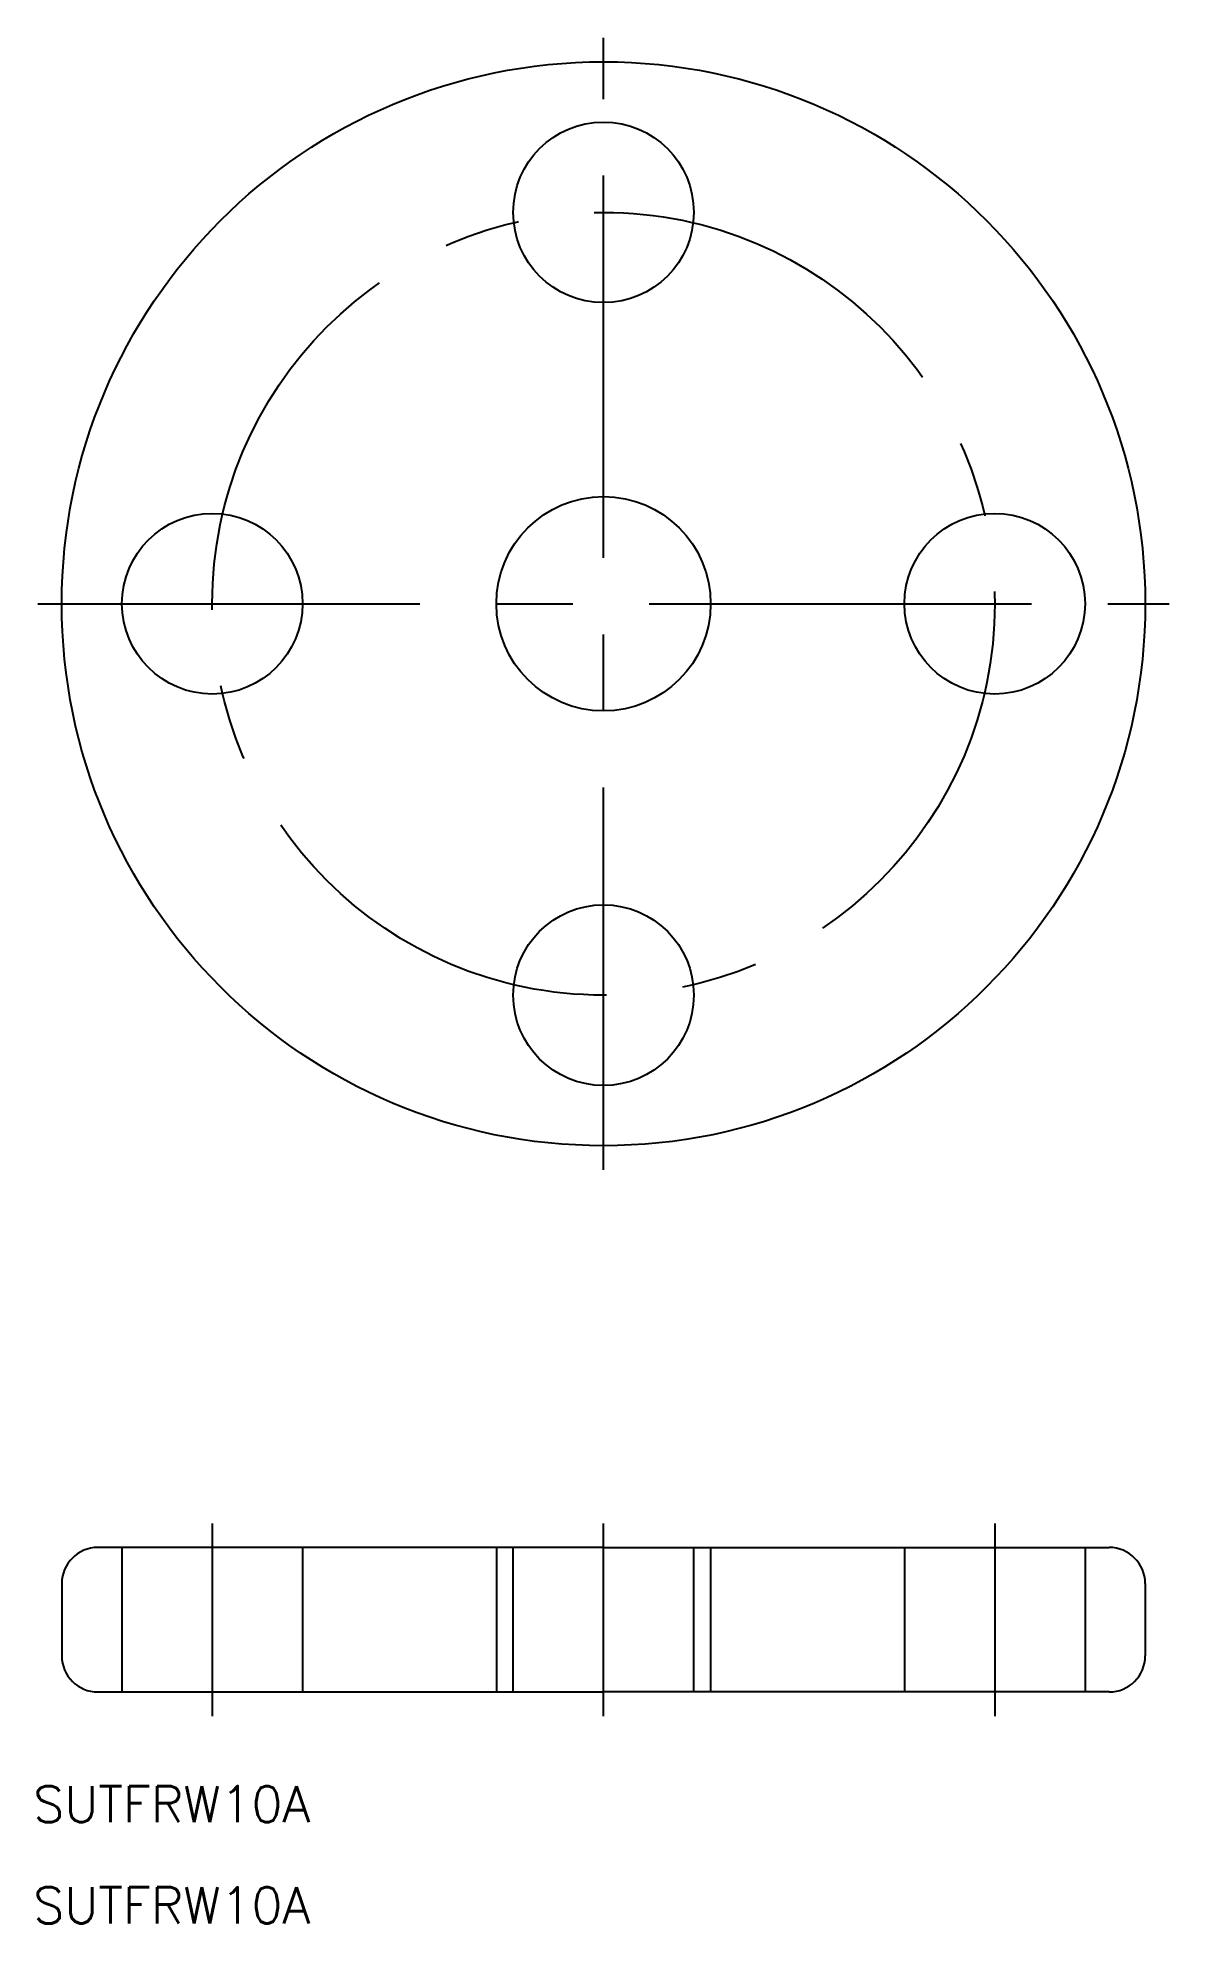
# Model space of a CAD drawing. Extents: x -47 to 47, y -110 to 47.
import ezdxf

# ---------------------------------------------------------------- set-up
doc = ezdxf.new("R2010")
doc.units = 0
doc.linetypes.add('CENTER', pattern=[50.8, 31.75, -6.35, 6.35, -6.35])
doc.linetypes.add('DASHED', pattern=[19.05, 12.7, -6.35])
doc.layers.get('0').update_dxf_attribs({"linetype": 'CONTINUOUS'})
doc.layers.add('CENTER', color=1, linetype='CENTER')
doc.styles.get("Standard").update_dxf_attribs({"font": 'txt.shx', "height": 3, "bigfont": 'bigfont.shx'})

msp = doc.modelspace()

# ---------------------------------------------------------------- linework, layer by layer
at = {"color": 7, "linetype": 'CONTINUOUS'}
for p, q in [((0, -78.36), (-42, -78.36)), ((0, -78.36), (42, -78.36)), ((-45, -81.36), (-45, -87.36)), ((45, -81.36), (45, -87.36)), ((-42, -90.36), (0, -90.36)), ((42, -90.36), (0, -90.36))]:
    msp.add_line(p, q, dxfattribs=at)
at = {"color": 3, "linetype": 'DASHED'}
for p, q in [((-40, -78.36), (-40, -90.36)), ((-25, -78.36), (-25, -90.36)), ((-8.9, -78.36), (-8.9, -90.36)), ((-7.5, -90.36), (-7.5, -78.36)), ((7.5, -90.36), (7.5, -78.36)), ((8.9, -78.36), (8.9, -90.36)), ((25, -78.36), (25, -90.36)), ((40, -78.36), (40, -90.36))]:
    msp.add_line(p, q, dxfattribs=at)
at = {"color": 7, "linetype": 'CONTINUOUS'}
for centre, radius in [((0, 0), 45), ((0, 32.5), 7.5), ((0, 0), 8.9), ((-32.5, 0), 7.5), ((32.5, 0), 7.5), ((0, -32.5), 7.5)]:
    msp.add_circle(centre, radius, dxfattribs=at)
for centre, start, end in [((-42, -81.36), 90, 180), ((42, -81.36), 0, 90), ((-42, -87.36), 180, 270), ((42, -87.36), 270, 0)]:
    msp.add_arc(centre, 3, start, end, dxfattribs=at)
at = {"layer": 'CENTER', "color": 1, "linetype": 'CENTER'}
for p, q in [((0, -47), (0, 47)), ((-47, 0), (47, 0)), ((-32.5, -76.36), (-32.5, -92.36)), ((0, -92.36), (0, -76.36)), ((0, -92.36), (0, -76.36)), ((32.5, -76.36), (32.5, -92.36))]:
    msp.add_line(p, q, dxfattribs=at)
msp.add_circle((0, 0), 32.5, dxfattribs=at)

# ---------------------------------------------------------------- texts
at = {"color": 7, "linetype": 'CONTINUOUS'}
for p in [(-47.37, -101.17), (-47.37, -109.57)]:
    msp.add_text('SUTFRW10A', height=3, dxfattribs=at).set_placement(p)

doc.saveas('drawing.dxf')
